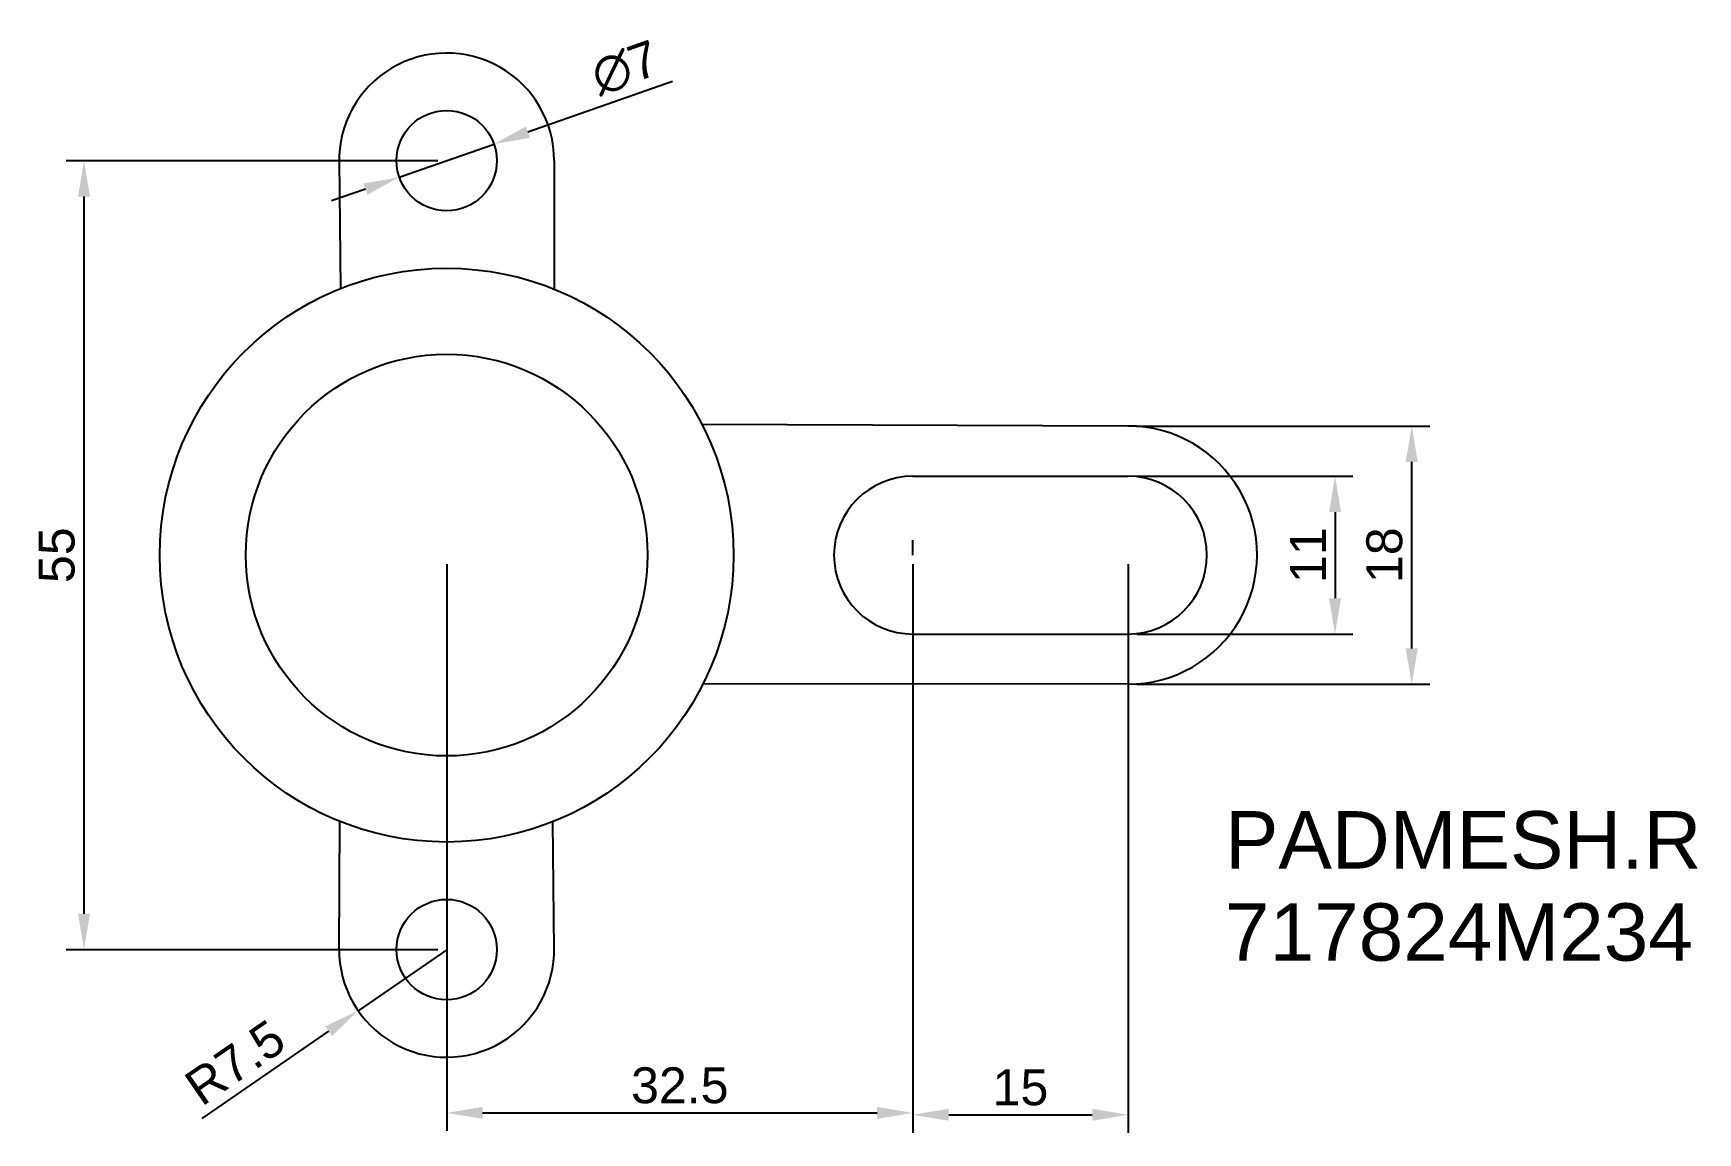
# Model space of a CAD drawing. Header units: millimetres. Extents: x 3296 to 3412, y 2181 to 2258.
import ezdxf

# ---------------------------------------------------------------- set-up
doc = ezdxf.new("R2010")
doc.units = ezdxf.units.MM
doc.styles.get("Standard").update_dxf_attribs({"font": 'arial.ttf'})
doc.dimstyles.new('ISO-25', dxfattribs={"dimtxt": 2.5, "dimasz": 2.5, "dimexe": 1.25, "dimexo": 0.625, "dimtad": 1, "dimdsep": 46, "dimtxsty": 'Standard', "dimcen": 2.5, "dimadec": 0, "dimazin": 0, "dimtfac": 1, "dimtmove": 0, "dimatfit": 3, "dimfxl": 1, "dimarcsym": 0})

# ---------------------------------------------------------------- blocks, each defined once
blk = doc.blocks.new('*D1')
at = {"color": 0, "lineweight": -2, "transparency": 16777216}
for p, q in [((3324.79, 2220.88), (3324.79, 2181.37)), ((3357.29, 2220.88), (3357.29, 2181.37)), ((3327.29, 2182.62), (3354.79, 2182.62))]:
    blk.add_line(p, q, dxfattribs=at)
at = {"color": 0, "transparency": 16777216}
for points in [[(3327.29, 2183.04), (3327.29, 2182.21), (3324.79, 2182.62)], [(3354.79, 2183.04), (3354.79, 2182.21), (3357.29, 2182.62)]]:
    blk.add_solid(points, dxfattribs=at)
at = {"layer": 'Defpoints', "color": 0, "transparency": 16777216}
for p in [(3324.79, 2221.5), (3357.29, 2221.5), (3357.29, 2182.62)]:
    blk.add_point(p, dxfattribs=at)
at = {"color": 0, "transparency": 16777216, "insert": (3341.04, 2184.53), "char_height": 2.5, "attachment_point": 5}
blk.add_mtext('32.5', dxfattribs=at)
blk = doc.blocks.new('*D2')
at = {"color": 0, "lineweight": -2, "transparency": 16777216}
for p, q in [((3357.29, 2220.88), (3357.29, 2181.24)), ((3372.29, 2220.88), (3372.29, 2181.24)), ((3359.79, 2182.49), (3369.79, 2182.49))]:
    blk.add_line(p, q, dxfattribs=at)
at = {"color": 0, "transparency": 16777216}
for points in [[(3359.79, 2182.91), (3359.79, 2182.07), (3357.29, 2182.49)], [(3369.79, 2182.91), (3369.79, 2182.07), (3372.29, 2182.49)]]:
    blk.add_solid(points, dxfattribs=at)
at = {"layer": 'Defpoints', "color": 0, "transparency": 16777216}
for p in [(3357.29, 2221.5), (3372.29, 2221.5), (3372.29, 2182.49)]:
    blk.add_point(p, dxfattribs=at)
at = {"color": 0, "transparency": 16777216, "insert": (3364.79, 2184.39), "char_height": 2.5, "attachment_point": 5}
blk.add_mtext('15', dxfattribs=at)
blk = doc.blocks.new('*D3')
at = {"color": 0, "lineweight": -2, "transparency": 16777216}
for p, q in [((3372.91, 2227), (3387.97, 2227)), ((3386.72, 2224.5), (3386.72, 2218.5)), ((3372.91, 2216), (3387.97, 2216))]:
    blk.add_line(p, q, dxfattribs=at)
at = {"color": 0, "transparency": 16777216}
for points in [[(3386.3, 2224.5), (3387.14, 2224.5), (3386.72, 2227)], [(3386.3, 2218.5), (3387.14, 2218.5), (3386.72, 2216)]]:
    blk.add_solid(points, dxfattribs=at)
at = {"layer": 'Defpoints', "color": 0, "transparency": 16777216}
for p in [(3372.29, 2227), (3372.29, 2216), (3386.72, 2216)]:
    blk.add_point(p, dxfattribs=at)
at = {"color": 0, "transparency": 16777216, "insert": (3384.84, 2221.5), "char_height": 2.5, "attachment_point": 5, "rotation": 90}
blk.add_mtext('11', dxfattribs=at)
blk = doc.blocks.new('*D4')
at = {"color": 0, "lineweight": -2, "transparency": 16777216}
for p, q in [((3372.91, 2230.5), (3393.32, 2230.5)), ((3392.07, 2215), (3392.07, 2228)), ((3372.9, 2212.5), (3393.32, 2212.5))]:
    blk.add_line(p, q, dxfattribs=at)
at = {"color": 0, "transparency": 16777216}
for points in [[(3391.65, 2228), (3392.49, 2228), (3392.07, 2230.5)], [(3391.65, 2215), (3392.49, 2215), (3392.07, 2212.5)]]:
    blk.add_solid(points, dxfattribs=at)
at = {"layer": 'Defpoints', "color": 0, "transparency": 16777216}
for p in [(3372.29, 2230.5), (3392.07, 2230.5), (3372.27, 2212.5)]:
    blk.add_point(p, dxfattribs=at)
at = {"color": 0, "transparency": 16777216, "insert": (3390.17, 2221.5), "char_height": 2.5, "attachment_point": 5, "rotation": 90}
blk.add_mtext('18', dxfattribs=at)
blk = doc.blocks.new('*D5')
at = {"color": 0, "lineweight": -2, "transparency": 16777216}
for p, q in [((3324.16, 2249), (3298.25, 2249)), ((3299.5, 2246.5), (3299.5, 2196.5)), ((3324.16, 2194), (3298.25, 2194))]:
    blk.add_line(p, q, dxfattribs=at)
at = {"color": 0, "transparency": 16777216}
for points in [[(3299.09, 2246.5), (3299.92, 2246.5), (3299.5, 2249)], [(3299.09, 2196.5), (3299.92, 2196.5), (3299.5, 2194)]]:
    blk.add_solid(points, dxfattribs=at)
at = {"layer": 'Defpoints', "color": 0, "transparency": 16777216}
for p in [(3324.79, 2249), (3299.5, 2194), (3324.79, 2194)]:
    blk.add_point(p, dxfattribs=at)
at = {"color": 0, "transparency": 16777216, "insert": (3297.61, 2221.5), "char_height": 2.5, "attachment_point": 5, "rotation": 90}
blk.add_mtext('55', dxfattribs=at)
blk = doc.blocks.new('*D6')
at = {"color": 0, "lineweight": -2, "transparency": 16777216}
for p, q in [((3340.54, 2254.52), (3330.45, 2250.99)), ((3321.48, 2247.85), (3328.09, 2250.16)), ((3319.12, 2247.02), (3316.76, 2246.19))]:
    blk.add_line(p, q, dxfattribs=at)
at = {"color": 0, "transparency": 16777216}
for points in [[(3330.31, 2251.38), (3330.59, 2250.59), (3328.09, 2250.16)], [(3318.99, 2247.41), (3319.26, 2246.63), (3321.48, 2247.85)]]:
    blk.add_solid(points, dxfattribs=at)
at = {"layer": 'Defpoints', "color": 0, "transparency": 16777216}
for p in [(3328.09, 2250.16), (3321.48, 2247.85)]:
    blk.add_point(p, dxfattribs=at)
at = {"color": 0, "transparency": 16777216, "insert": (3337.24, 2255.46), "char_height": 2.5, "attachment_point": 5, "rotation": 19.3011}
blk.add_mtext('∅7', dxfattribs=at)
blk = doc.blocks.new('*D7')
at = {"color": 0, "lineweight": -2, "transparency": 16777216}
for p, q in [((3324.79, 2194), (3318.61, 2189.74)), ((3307.74, 2182.23), (3316.56, 2188.32))]:
    blk.add_line(p, q, dxfattribs=at)
at = {"color": 0, "transparency": 16777216}
blk.add_solid([(3316.32, 2188.66), (3316.79, 2187.98), (3318.61, 2189.74)], dxfattribs=at)
at = {"layer": 'Defpoints', "color": 0, "transparency": 16777216}
for p in [(3324.79, 2194), (3318.61, 2189.74)]:
    blk.add_point(p, dxfattribs=at)
at = {"color": 0, "transparency": 16777216, "insert": (3310.04, 2186.13), "char_height": 2.5, "attachment_point": 5, "rotation": 34.6252}
blk.add_mtext('R7.5', dxfattribs=at)

msp = doc.modelspace()

# ---------------------------------------------------------------- linework, layer by layer
for p, q in [((3317.286, 2249.004), (3317.375, 2240.08)), ((3332.286, 2249.004), (3332.288, 2240.044)), ((3372.286, 2230.504), (3342.591, 2230.614)), ((3357.286, 2227.004), (3372.286, 2227.004)), ((3357.286, 2221.504), (3357.286, 2222.546)), ((3357.286, 2216.004), (3372.286, 2216.004)), ((3372.286, 2212.504), (3342.66, 2212.53)), ((3317.286, 2194.004), (3317.332, 2202.945)), ((3332.286, 2194.004), (3332.196, 2202.928))]:
    msp.add_line(p, q)
for centre, radius in [((3324.786, 2249.004), 3.5), ((3324.786, 2221.504), 20), ((3324.786, 2221.504), 14), ((3324.786, 2194.004), 3.5)]:
    msp.add_circle(centre, radius)
for centre, radius, start, end in [((3324.786, 2249.004), 7.5, 360, 181.14048), ((3372.286, 2221.504), 9, 269.90111, 90), ((3357.286, 2221.504), 5.5, 90, 270), ((3372.286, 2221.504), 5.5, 270, 90), ((3324.786, 2194.004), 7.5, 179.41534, 1.15307)]:
    msp.add_arc(centre, radius, start, end)

# ---------------------------------------------------------------- texts
for s, p in [('PADMESH.R', (3379.046, 2199.657)), ('717824M234', (3379.046, 2193.231))]:
    msp.add_text(s, height=4).set_placement(p)

# ---------------------------------------------------------------- dimensions: what is measured, and where the dimension line sits
dim = msp.add_diameter_dim_2p(p1=(3321.483, 2247.847), p2=(3328.089, 2250.161), dimstyle='ISO-25')
dim.commit()
dim.dimension.update_dxf_attribs({"geometry": '*D6', "text_midpoint": (3337.894, 2253.595), "dimtype": 163})
for base, p1, p2, picture, middle in [((3299.504, 2194.004), (3324.786, 2249.004), (3324.786, 2194.004), '*D5', (3297.608, 2221.504)), ((3392.069, 2230.504), (3372.271, 2212.504), (3372.286, 2230.504), '*D4', (3390.168, 2221.504)), ((3386.718, 2216.004), (3372.286, 2227.004), (3372.286, 2216.004), '*D3', (3384.838, 2221.504))]:
    dim = msp.add_linear_dim(base=base, p1=p1, p2=p2, angle=90, dimstyle='ISO-25')
    dim.commit()
    dim.dimension.update_dxf_attribs({"geometry": picture, "text_midpoint": middle})
for base, p1, p2, picture, middle in [((3357.286, 2182.624), (3324.786, 2221.504), (3357.286, 2221.504), '*D1', (3341.036, 2184.527)), ((3372.286, 2182.491), (3357.286, 2221.504), (3372.286, 2221.504), '*D2', (3364.786, 2184.392))]:
    dim = msp.add_linear_dim(base=base, p1=p1, p2=p2, dimstyle='ISO-25')
    dim.commit()
    dim.dimension.update_dxf_attribs({"geometry": picture, "text_midpoint": middle})
dim = msp.add_radius_dim(center=(3324.786, 2194.004), mpoint=(3318.614, 2189.743), dimstyle='ISO-25')
dim.commit()
dim.dimension.update_dxf_attribs({"geometry": '*D7', "text_midpoint": (3310.043, 2186.129)})

doc.saveas('drawing.dxf')
